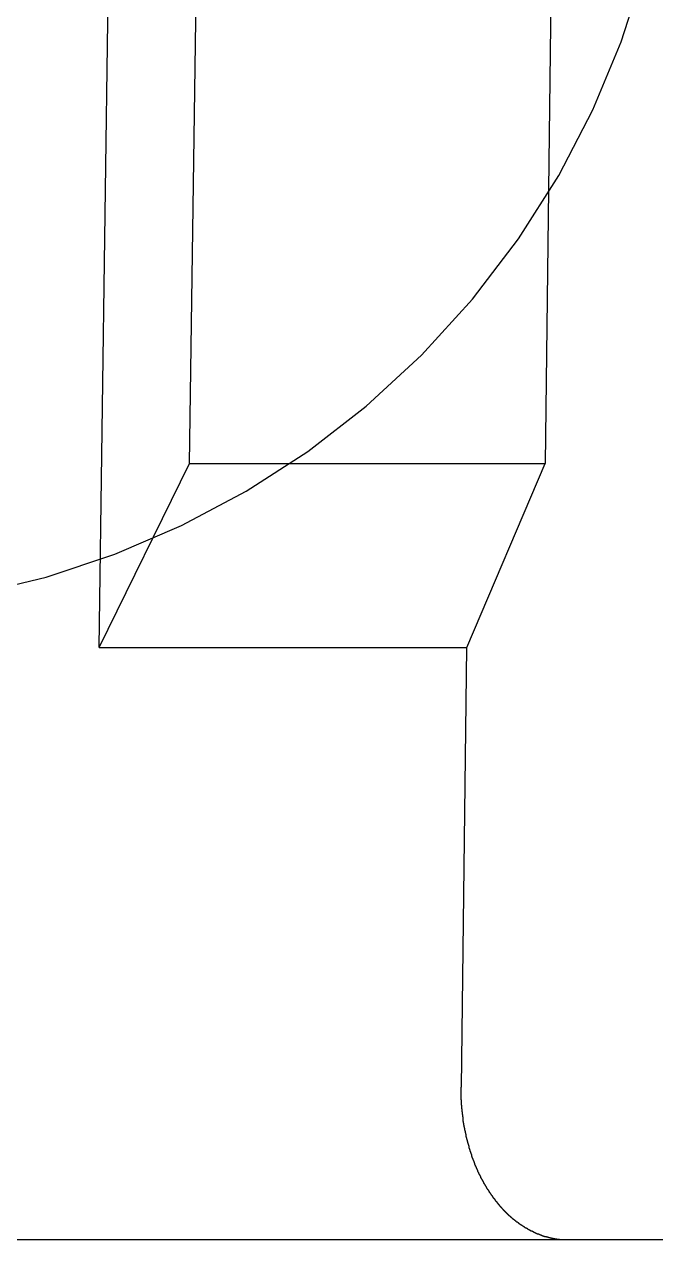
# Model space of a CAD drawing. Extents: x 257 to 467, y 148 to 350.
# Drawn here: x 293.86 to 295.97, y 234.877 to 238.937 of the extents above; entities that cross this region are included whole.
import ezdxf

# ---------------------------------------------------------------- set-up
doc = ezdxf.new("R2010")
doc.units = 0
doc.linetypes.add('DASHED', pattern=[19.05, 12.7, -6.35])
doc.layers.get('0').update_dxf_attribs({"linetype": 'CONTINUOUS'})

msp = doc.modelspace()

# ---------------------------------------------------------------- linework, layer by layer
at = {"color": 7, "linetype": 'CONTINUOUS'}
for p, q in [((294.4127, 237.47), (294.8117, 265.3772)), ((294.1099, 236.8548), (294.4818, 262.8649)), ((295.6608, 242.3772), (295.6002, 237.47)), ((294.1099, 236.8548), (294.4127, 237.47)), ((294.4127, 237.47), (295.6002, 237.47)), ((295.3386, 236.8548), (295.6002, 237.47)), ((294.1099, 236.8548), (295.3386, 236.8548)), ((295.3205, 235.3859), (295.3386, 236.8548)), ((291.6317, 234.8772), (319.6317, 234.8772))]:
    msp.add_line(p, q, dxfattribs=at)
at = {"color": 7}
msp.add_polyline3d([(295.674, 234.877, 0), (295.674, 234.877, 0), (295.674, 234.877, 0), (295.673, 234.877, 0), (295.673, 234.877, 0), (295.673, 234.877, 0), (295.672, 234.877, 0), (295.672, 234.877, 0), (295.672, 234.877, 0), (295.671, 234.877, 0), (295.671, 234.877, 0), (295.67, 234.877, 0), (295.67, 234.877, 0), (295.67, 234.877, 0), (295.669, 234.877, 0), (295.669, 234.877, 0), (295.669, 234.877, 0), (295.668, 234.877, 0), (295.668, 234.877, 0), (295.668, 234.877, 0), (295.667, 234.877, 0), (295.667, 234.877, 0), (295.667, 234.877, 0), (295.666, 234.877, 0), (295.666, 234.877, 0), (295.666, 234.877, 0), (295.665, 234.877, 0), (295.665, 234.877, 0), (295.665, 234.877, 0), (295.664, 234.877, 0), (295.664, 234.877, 0), (295.664, 234.877, 0), (295.663, 234.877, 0), (295.663, 234.877, 0), (295.663, 234.877, 0), (295.662, 234.877, 0), (295.662, 234.877, 0), (295.662, 234.877, 0), (295.661, 234.877, 0), (295.661, 234.877, 0), (295.661, 234.877, 0), (295.66, 234.877, 0), (295.66, 234.877, 0), (295.66, 234.877, 0), (295.659, 234.877, 0), (295.659, 234.877, 0), (295.659, 234.877, 0), (295.658, 234.877, 0), (295.658, 234.877, 0), (295.658, 234.877, 0), (295.657, 234.877, 0), (295.657, 234.877, 0), (295.657, 234.877, 0), (295.656, 234.877, 0), (295.656, 234.877, 0), (295.656, 234.877, 0), (295.655, 234.877, 0), (295.655, 234.877, 0), (295.654, 234.877, 0), (295.654, 234.877, 0), (295.654, 234.877, 0), (295.653, 234.877, 0), (295.653, 234.877, 0), (295.653, 234.877, 0), (295.652, 234.877, 0), (295.652, 234.877, 0), (295.652, 234.877, 0), (295.651, 234.877, 0), (295.651, 234.877, 0), (295.651, 234.877, 0), (295.65, 234.877, 0), (295.65, 234.877, 0), (295.65, 234.877, 0), (295.649, 234.877, 0), (295.649, 234.877, 0), (295.649, 234.877, 0), (295.648, 234.877, 0), (295.648, 234.877, 0), (295.648, 234.878, 0), (295.647, 234.878, 0), (295.647, 234.878, 0), (295.647, 234.878, 0), (295.646, 234.878, 0), (295.646, 234.878, 0), (295.646, 234.878, 0), (295.645, 234.878, 0), (295.645, 234.878, 0), (295.645, 234.878, 0), (295.644, 234.878, 0), (295.644, 234.878, 0), (295.644, 234.878, 0), (295.643, 234.878, 0), (295.643, 234.878, 0), (295.643, 234.878, 0), (295.642, 234.878, 0), (295.642, 234.878, 0), (295.642, 234.878, 0), (295.641, 234.878, 0), (295.641, 234.878, 0), (295.641, 234.878, 0), (295.64, 234.878, 0), (295.64, 234.878, 0), (295.64, 234.878, 0), (295.639, 234.878, 0), (295.639, 234.879, 0), (295.639, 234.879, 0), (295.638, 234.879, 0), (295.638, 234.879, 0), (295.638, 234.879, 0), (295.637, 234.879, 0), (295.637, 234.879, 0), (295.637, 234.879, 0), (295.636, 234.879, 0), (295.636, 234.879, 0), (295.636, 234.879, 0), (295.635, 234.879, 0), (295.635, 234.879, 0), (295.635, 234.879, 0), (295.634, 234.879, 0), (295.634, 234.879, 0), (295.634, 234.879, 0), (295.633, 234.879, 0), (295.633, 234.879, 0), (295.633, 234.88, 0), (295.632, 234.88, 0), (295.632, 234.88, 0), (295.632, 234.88, 0), (295.631, 234.88, 0), (295.631, 234.88, 0), (295.631, 234.88, 0), (295.63, 234.88, 0), (295.63, 234.88, 0), (295.63, 234.88, 0), (295.629, 234.88, 0), (295.629, 234.88, 0), (295.629, 234.88, 0), (295.628, 234.88, 0), (295.628, 234.88, 0), (295.627, 234.88, 0), (295.627, 234.88, 0), (295.627, 234.881, 0), (295.626, 234.881, 0), (295.626, 234.881, 0), (295.626, 234.881, 0), (295.625, 234.881, 0), (295.625, 234.881, 0), (295.625, 234.881, 0), (295.624, 234.881, 0), (295.624, 234.881, 0), (295.624, 234.881, 0), (295.623, 234.881, 0), (295.623, 234.881, 0), (295.623, 234.881, 0), (295.622, 234.881, 0), (295.622, 234.881, 0), (295.622, 234.882, 0), (295.621, 234.882, 0), (295.621, 234.882, 0), (295.621, 234.882, 0), (295.62, 234.882, 0), (295.62, 234.882, 0), (295.62, 234.882, 0), (295.619, 234.882, 0), (295.619, 234.882, 0), (295.619, 234.882, 0), (295.618, 234.882, 0), (295.618, 234.882, 0), (295.618, 234.882, 0), (295.618, 234.882, 0), (295.617, 234.883, 0), (295.617, 234.883, 0), (295.617, 234.883, 0), (295.616, 234.883, 0), (295.616, 234.883, 0), (295.616, 234.883, 0), (295.615, 234.883, 0), (295.615, 234.883, 0), (295.615, 234.883, 0), (295.614, 234.883, 0), (295.614, 234.883, 0), (295.614, 234.883, 0), (295.613, 234.883, 0), (295.613, 234.884, 0), (295.613, 234.884, 0), (295.612, 234.884, 0), (295.612, 234.884, 0), (295.612, 234.884, 0), (295.611, 234.884, 0), (295.611, 234.884, 0), (295.611, 234.884, 0), (295.61, 234.884, 0), (295.61, 234.884, 0), (295.61, 234.884, 0), (295.609, 234.884, 0), (295.609, 234.885, 0), (295.609, 234.885, 0), (295.608, 234.885, 0), (295.608, 234.885, 0), (295.608, 234.885, 0), (295.607, 234.885, 0), (295.607, 234.885, 0), (295.607, 234.885, 0), (295.606, 234.885, 0), (295.606, 234.885, 0), (295.606, 234.885, 0), (295.605, 234.886, 0), (295.605, 234.886, 0), (295.605, 234.886, 0), (295.604, 234.886, 0), (295.604, 234.886, 0), (295.604, 234.886, 0), (295.603, 234.886, 0), (295.603, 234.886, 0), (295.603, 234.886, 0), (295.602, 234.886, 0), (295.602, 234.886, 0), (295.602, 234.887, 0), (295.601, 234.887, 0), (295.601, 234.887, 0), (295.601, 234.887, 0), (295.6, 234.887, 0), (295.6, 234.887, 0), (295.6, 234.887, 0), (295.599, 234.887, 0), (295.599, 234.887, 0), (295.599, 234.887, 0), (295.598, 234.888, 0), (295.598, 234.888, 0), (295.598, 234.888, 0), (295.597, 234.888, 0), (295.597, 234.888, 0), (295.597, 234.888, 0), (295.596, 234.888, 0), (295.596, 234.888, 0), (295.596, 234.888, 0), (295.596, 234.888, 0), (295.595, 234.889, 0), (295.595, 234.889, 0), (295.595, 234.889, 0), (295.594, 234.889, 0), (295.594, 234.889, 0), (295.594, 234.889, 0), (295.593, 234.889, 0), (295.593, 234.889, 0), (295.593, 234.889, 0), (295.592, 234.89, 0), (295.592, 234.89, 0), (295.592, 234.89, 0), (295.591, 234.89, 0), (295.591, 234.89, 0), (295.591, 234.89, 0), (295.59, 234.89, 0), (295.59, 234.89, 0), (295.59, 234.89, 0), (295.589, 234.891, 0), (295.589, 234.891, 0), (295.589, 234.891, 0), (295.588, 234.891, 0), (295.588, 234.891, 0), (295.588, 234.891, 0), (295.587, 234.891, 0), (295.587, 234.891, 0), (295.587, 234.891, 0), (295.587, 234.892, 0), (295.586, 234.892, 0), (295.586, 234.892, 0), (295.586, 234.892, 0), (295.585, 234.892, 0), (295.585, 234.892, 0), (295.585, 234.892, 0), (295.584, 234.892, 0), (295.584, 234.893, 0), (295.584, 234.893, 0), (295.583, 234.893, 0), (295.583, 234.893, 0), (295.583, 234.893, 0), (295.582, 234.893, 0), (295.582, 234.893, 0), (295.582, 234.893, 0), (295.581, 234.893, 0), (295.581, 234.894, 0), (295.581, 234.894, 0), (295.58, 234.894, 0), (295.58, 234.894, 0), (295.58, 234.894, 0), (295.58, 234.894, 0), (295.579, 234.894, 0), (295.579, 234.894, 0), (295.579, 234.895, 0), (295.578, 234.895, 0), (295.578, 234.895, 0), (295.578, 234.895, 0), (295.577, 234.895, 0), (295.577, 234.895, 0), (295.577, 234.895, 0), (295.576, 234.896, 0), (295.576, 234.896, 0), (295.576, 234.896, 0), (295.575, 234.896, 0), (295.575, 234.896, 0), (295.575, 234.896, 0), (295.574, 234.896, 0), (295.574, 234.896, 0), (295.574, 234.897, 0), (295.574, 234.897, 0), (295.573, 234.897, 0), (295.573, 234.897, 0), (295.573, 234.897, 0), (295.572, 234.897, 0), (295.572, 234.897, 0), (295.572, 234.898, 0), (295.571, 234.898, 0), (295.571, 234.898, 0), (295.571, 234.898, 0), (295.57, 234.898, 0), (295.57, 234.898, 0), (295.57, 234.898, 0), (295.569, 234.898, 0), (295.569, 234.899, 0), (295.569, 234.899, 0), (295.569, 234.899, 0), (295.568, 234.899, 0), (295.568, 234.899, 0), (295.568, 234.899, 0), (295.567, 234.899, 0), (295.567, 234.9, 0), (295.567, 234.9, 0), (295.566, 234.9, 0), (295.566, 234.9, 0), (295.566, 234.9, 0), (295.565, 234.9, 0), (295.565, 234.9, 0), (295.565, 234.901, 0), (295.565, 234.901, 0), (295.564, 234.901, 0), (295.564, 234.901, 0), (295.564, 234.901, 0), (295.563, 234.901, 0), (295.563, 234.901, 0), (295.563, 234.902, 0), (295.562, 234.902, 0), (295.562, 234.902, 0), (295.562, 234.902, 0), (295.561, 234.902, 0), (295.561, 234.902, 0), (295.561, 234.903, 0), (295.561, 234.903, 0), (295.56, 234.903, 0), (295.56, 234.903, 0), (295.56, 234.903, 0), (295.559, 234.903, 0), (295.559, 234.903, 0), (295.559, 234.904, 0), (295.558, 234.904, 0), (295.558, 234.904, 0), (295.558, 234.904, 0), (295.557, 234.904, 0), (295.557, 234.904, 0), (295.557, 234.904, 0), (295.557, 234.905, 0), (295.556, 234.905, 0), (295.556, 234.905, 0), (295.556, 234.905, 0), (295.555, 234.905, 0), (295.555, 234.905, 0), (295.555, 234.906, 0), (295.554, 234.906, 0), (295.554, 234.906, 0), (295.554, 234.906, 0), (295.554, 234.906, 0), (295.553, 234.906, 0), (295.553, 234.906, 0), (295.553, 234.907, 0), (295.552, 234.907, 0), (295.552, 234.907, 0), (295.552, 234.907, 0), (295.551, 234.907, 0), (295.551, 234.907, 0), (295.551, 234.908, 0), (295.551, 234.908, 0), (295.55, 234.908, 0), (295.55, 234.908, 0), (295.55, 234.908, 0), (295.549, 234.908, 0), (295.549, 234.909, 0), (295.549, 234.909, 0), (295.548, 234.909, 0), (295.548, 234.909, 0), (295.548, 234.909, 0), (295.548, 234.909, 0), (295.547, 234.91, 0), (295.547, 234.91, 0), (295.547, 234.91, 0), (295.546, 234.91, 0), (295.546, 234.91, 0), (295.546, 234.91, 0), (295.545, 234.911, 0), (295.545, 234.911, 0), (295.545, 234.911, 0), (295.545, 234.911, 0), (295.544, 234.911, 0), (295.544, 234.911, 0), (295.544, 234.911, 0), (295.543, 234.912, 0), (295.543, 234.912, 0), (295.543, 234.912, 0), (295.542, 234.912, 0), (295.542, 234.912, 0), (295.542, 234.913, 0), (295.542, 234.913, 0), (295.541, 234.913, 0), (295.541, 234.913, 0), (295.541, 234.913, 0), (295.54, 234.913, 0), (295.54, 234.914, 0), (295.54, 234.914, 0), (295.54, 234.914, 0), (295.539, 234.914, 0), (295.539, 234.914, 0), (295.539, 234.914, 0), (295.538, 234.915, 0), (295.538, 234.915, 0), (295.538, 234.915, 0), (295.537, 234.915, 0), (295.537, 234.915, 0), (295.537, 234.915, 0), (295.537, 234.916, 0), (295.536, 234.916, 0), (295.536, 234.916, 0), (295.536, 234.916, 0), (295.535, 234.916, 0), (295.535, 234.916, 0), (295.535, 234.917, 0), (295.535, 234.917, 0), (295.534, 234.917, 0), (295.534, 234.917, 0), (295.534, 234.917, 0), (295.533, 234.918, 0), (295.533, 234.918, 0), (295.533, 234.918, 0), (295.533, 234.918, 0), (295.532, 234.918, 0), (295.532, 234.918, 0), (295.532, 234.919, 0), (295.531, 234.919, 0), (295.531, 234.919, 0), (295.531, 234.919, 0), (295.53, 234.919, 0), (295.53, 234.919, 0), (295.53, 234.92, 0), (295.53, 234.92, 0), (295.529, 234.92, 0), (295.529, 234.92, 0), (295.529, 234.92, 0), (295.528, 234.921, 0), (295.528, 234.921, 0), (295.528, 234.921, 0), (295.528, 234.921, 0), (295.527, 234.921, 0), (295.527, 234.921, 0), (295.527, 234.922, 0), (295.526, 234.922, 0), (295.526, 234.922, 0), (295.526, 234.922, 0), (295.526, 234.922, 0), (295.525, 234.923, 0), (295.525, 234.923, 0), (295.525, 234.923, 0), (295.524, 234.923, 0), (295.524, 234.923, 0), (295.524, 234.924, 0), (295.524, 234.924, 0), (295.523, 234.924, 0), (295.523, 234.924, 0), (295.523, 234.924, 0), (295.522, 234.924, 0), (295.522, 234.925, 0), (295.522, 234.925, 0), (295.522, 234.925, 0), (295.521, 234.925, 0), (295.521, 234.925, 0), (295.521, 234.926, 0), (295.521, 234.926, 0), (295.52, 234.926, 0), (295.52, 234.926, 0), (295.52, 234.926, 0), (295.519, 234.927, 0), (295.519, 234.927, 0), (295.519, 234.927, 0), (295.519, 234.927, 0), (295.518, 234.927, 0), (295.518, 234.927, 0), (295.518, 234.928, 0), (295.517, 234.928, 0), (295.517, 234.928, 0), (295.517, 234.928, 0), (295.517, 234.928, 0), (295.516, 234.929, 0), (295.516, 234.929, 0), (295.516, 234.929, 0), (295.515, 234.929, 0), (295.515, 234.929, 0), (295.515, 234.93, 0), (295.515, 234.93, 0), (295.514, 234.93, 0), (295.514, 234.93, 0), (295.514, 234.93, 0), (295.514, 234.931, 0), (295.513, 234.931, 0), (295.513, 234.931, 0), (295.513, 234.931, 0), (295.512, 234.931, 0), (295.512, 234.932, 0), (295.512, 234.932, 0), (295.512, 234.932, 0), (295.511, 234.932, 0), (295.511, 234.932, 0), (295.511, 234.933, 0), (295.51, 234.933, 0), (295.51, 234.933, 0), (295.51, 234.933, 0), (295.51, 234.933, 0), (295.509, 234.934, 0), (295.509, 234.934, 0), (295.509, 234.934, 0), (295.509, 234.934, 0), (295.508, 234.934, 0), (295.508, 234.935, 0), (295.508, 234.935, 0), (295.507, 234.935, 0), (295.507, 234.935, 0), (295.507, 234.935, 0), (295.507, 234.936, 0), (295.506, 234.936, 0), (295.506, 234.936, 0), (295.506, 234.936, 0), (295.506, 234.936, 0), (295.505, 234.937, 0), (295.505, 234.937, 0), (295.505, 234.937, 0), (295.504, 234.937, 0), (295.504, 234.937, 0), (295.504, 234.938, 0), (295.504, 234.938, 0), (295.503, 234.938, 0), (295.503, 234.938, 0), (295.503, 234.939, 0), (295.503, 234.939, 0), (295.502, 234.939, 0), (295.502, 234.939, 0), (295.502, 234.939, 0), (295.501, 234.94, 0), (295.501, 234.94, 0), (295.501, 234.94, 0), (295.501, 234.94, 0), (295.5, 234.94, 0), (295.5, 234.941, 0), (295.5, 234.941, 0), (295.5, 234.941, 0), (295.499, 234.941, 0), (295.499, 234.941, 0), (295.499, 234.942, 0), (295.499, 234.942, 0), (295.498, 234.942, 0), (295.498, 234.942, 0), (295.498, 234.942, 0), (295.497, 234.943, 0), (295.497, 234.943, 0), (295.497, 234.943, 0), (295.497, 234.943, 0), (295.496, 234.944, 0), (295.496, 234.944, 0), (295.496, 234.944, 0), (295.496, 234.944, 0), (295.495, 234.944, 0), (295.495, 234.945, 0), (295.495, 234.945, 0), (295.495, 234.945, 0), (295.494, 234.945, 0), (295.494, 234.946, 0), (295.494, 234.946, 0), (295.494, 234.946, 0), (295.493, 234.946, 0), (295.493, 234.946, 0), (295.493, 234.947, 0), (295.492, 234.947, 0), (295.492, 234.947, 0), (295.492, 234.947, 0), (295.492, 234.947, 0), (295.491, 234.948, 0), (295.491, 234.948, 0), (295.491, 234.948, 0), (295.491, 234.948, 0), (295.49, 234.949, 0), (295.49, 234.949, 0), (295.49, 234.949, 0), (295.49, 234.949, 0), (295.489, 234.949, 0), (295.489, 234.95, 0), (295.489, 234.95, 0), (295.489, 234.95, 0), (295.488, 234.95, 0), (295.488, 234.951, 0), (295.488, 234.951, 0), (295.488, 234.951, 0), (295.487, 234.951, 0), (295.487, 234.951, 0), (295.487, 234.952, 0), (295.487, 234.952, 0), (295.486, 234.952, 0), (295.486, 234.952, 0), (295.486, 234.953, 0), (295.486, 234.953, 0), (295.485, 234.953, 0), (295.485, 234.953, 0), (295.485, 234.953, 0), (295.485, 234.954, 0), (295.484, 234.954, 0), (295.484, 234.954, 0), (295.484, 234.954, 0), (295.483, 234.955, 0), (295.483, 234.955, 0), (295.483, 234.955, 0), (295.483, 234.955, 0), (295.482, 234.956, 0), (295.482, 234.956, 0), (295.482, 234.956, 0), (295.482, 234.956, 0), (295.481, 234.956, 0), (295.481, 234.957, 0), (295.481, 234.957, 0), (295.481, 234.957, 0), (295.48, 234.957, 0), (295.48, 234.958, 0), (295.48, 234.958, 0), (295.48, 234.958, 0), (295.479, 234.958, 0), (295.479, 234.959, 0), (295.479, 234.959, 0), (295.479, 234.959, 0), (295.478, 234.959, 0), (295.478, 234.959, 0), (295.478, 234.96, 0), (295.478, 234.96, 0), (295.477, 234.96, 0), (295.477, 234.96, 0), (295.477, 234.961, 0), (295.477, 234.961, 0), (295.476, 234.961, 0), (295.476, 234.961, 0), (295.476, 234.962, 0), (295.476, 234.962, 0), (295.476, 234.962, 0), (295.475, 234.962, 0), (295.475, 234.962, 0), (295.475, 234.963, 0), (295.475, 234.963, 0), (295.474, 234.963, 0), (295.474, 234.963, 0), (295.474, 234.964, 0), (295.474, 234.964, 0), (295.473, 234.964, 0), (295.473, 234.964, 0), (295.473, 234.965, 0), (295.473, 234.965, 0), (295.472, 234.965, 0), (295.472, 234.965, 0), (295.472, 234.966, 0), (295.472, 234.966, 0), (295.471, 234.966, 0), (295.471, 234.966, 0), (295.471, 234.967, 0), (295.471, 234.967, 0), (295.47, 234.967, 0), (295.47, 234.967, 0), (295.47, 234.967, 0), (295.47, 234.968, 0), (295.469, 234.968, 0), (295.469, 234.968, 0), (295.469, 234.968, 0), (295.469, 234.969, 0), (295.468, 234.969, 0), (295.468, 234.969, 0), (295.468, 234.969, 0), (295.468, 234.97, 0), (295.468, 234.97, 0), (295.467, 234.97, 0), (295.467, 234.97, 0), (295.467, 234.971, 0), (295.467, 234.971, 0), (295.466, 234.971, 0), (295.466, 234.971, 0), (295.466, 234.972, 0), (295.466, 234.972, 0), (295.465, 234.972, 0), (295.465, 234.972, 0), (295.465, 234.973, 0), (295.465, 234.973, 0), (295.464, 234.973, 0), (295.464, 234.973, 0), (295.464, 234.974, 0), (295.464, 234.974, 0), (295.464, 234.974, 0), (295.463, 234.974, 0), (295.463, 234.975, 0), (295.463, 234.975, 0), (295.463, 234.975, 0), (295.462, 234.975, 0), (295.462, 234.976, 0), (295.462, 234.976, 0), (295.462, 234.976, 0), (295.461, 234.976, 0), (295.461, 234.977, 0), (295.461, 234.977, 0), (295.461, 234.977, 0), (295.46, 234.977, 0), (295.46, 234.978, 0), (295.46, 234.978, 0), (295.46, 234.978, 0), (295.46, 234.978, 0), (295.459, 234.979, 0), (295.459, 234.979, 0), (295.459, 234.979, 0), (295.459, 234.979, 0), (295.458, 234.98, 0), (295.458, 234.98, 0), (295.458, 234.98, 0), (295.458, 234.98, 0), (295.457, 234.981, 0), (295.457, 234.981, 0), (295.457, 234.981, 0), (295.457, 234.981, 0), (295.457, 234.982, 0), (295.456, 234.982, 0), (295.456, 234.982, 0), (295.456, 234.982, 0), (295.456, 234.983, 0), (295.455, 234.983, 0), (295.455, 234.983, 0), (295.455, 234.983, 0), (295.455, 234.984, 0), (295.455, 234.984, 0), (295.454, 234.984, 0), (295.454, 234.984, 0), (295.454, 234.985, 0), (295.454, 234.985, 0), (295.453, 234.985, 0), (295.453, 234.985, 0), (295.453, 234.986, 0), (295.453, 234.986, 0), (295.453, 234.986, 0), (295.452, 234.986, 0), (295.452, 234.987, 0), (295.452, 234.987, 0), (295.452, 234.987, 0), (295.451, 234.987, 0), (295.451, 234.988, 0), (295.451, 234.988, 0), (295.451, 234.988, 0), (295.45, 234.988, 0), (295.45, 234.989, 0), (295.45, 234.989, 0), (295.45, 234.989, 0), (295.45, 234.989, 0), (295.449, 234.99, 0), (295.449, 234.99, 0), (295.449, 234.99, 0), (295.449, 234.991, 0), (295.449, 234.991, 0), (295.448, 234.991, 0), (295.448, 234.991, 0), (295.448, 234.992, 0), (295.448, 234.992, 0), (295.447, 234.992, 0), (295.447, 234.992, 0), (295.447, 234.993, 0), (295.447, 234.993, 0), (295.447, 234.993, 0), (295.446, 234.993, 0), (295.446, 234.994, 0), (295.446, 234.994, 0), (295.446, 234.994, 0), (295.445, 234.994, 0), (295.445, 234.995, 0), (295.445, 234.995, 0), (295.445, 234.995, 0), (295.445, 234.995, 0), (295.444, 234.996, 0), (295.444, 234.996, 0), (295.444, 234.996, 0), (295.444, 234.997, 0), (295.444, 234.997, 0), (295.443, 234.997, 0), (295.443, 234.997, 0), (295.443, 234.998, 0), (295.443, 234.998, 0), (295.442, 234.998, 0), (295.442, 234.998, 0), (295.442, 234.999, 0), (295.442, 234.999, 0), (295.442, 234.999, 0), (295.441, 234.999, 0), (295.441, 235, 0), (295.441, 235, 0), (295.441, 235, 0), (295.441, 235.001, 0), (295.44, 235.001, 0), (295.44, 235.001, 0), (295.44, 235.001, 0), (295.44, 235.002, 0), (295.439, 235.002, 0), (295.439, 235.002, 0), (295.439, 235.002, 0), (295.439, 235.003, 0), (295.439, 235.003, 0), (295.438, 235.003, 0), (295.438, 235.003, 0), (295.438, 235.004, 0), (295.438, 235.004, 0), (295.438, 235.004, 0), (295.437, 235.005, 0), (295.437, 235.005, 0), (295.437, 235.005, 0), (295.437, 235.005, 0), (295.437, 235.006, 0), (295.436, 235.006, 0), (295.436, 235.006, 0), (295.436, 235.006, 0), (295.436, 235.007, 0), (295.435, 235.007, 0), (295.435, 235.007, 0), (295.435, 235.007, 0), (295.435, 235.008, 0), (295.435, 235.008, 0), (295.434, 235.008, 0), (295.434, 235.009, 0), (295.434, 235.009, 0), (295.434, 235.009, 0), (295.434, 235.009, 0), (295.433, 235.01, 0), (295.433, 235.01, 0), (295.433, 235.01, 0), (295.433, 235.01, 0), (295.433, 235.011, 0), (295.432, 235.011, 0), (295.432, 235.011, 0), (295.432, 235.012, 0), (295.432, 235.012, 0), (295.432, 235.012, 0), (295.431, 235.012, 0), (295.431, 235.013, 0), (295.431, 235.013, 0), (295.431, 235.013, 0), (295.431, 235.013, 0), (295.43, 235.014, 0), (295.43, 235.014, 0), (295.43, 235.014, 0), (295.43, 235.015, 0), (295.43, 235.015, 0), (295.429, 235.015, 0), (295.429, 235.015, 0), (295.429, 235.016, 0), (295.429, 235.016, 0), (295.429, 235.016, 0), (295.428, 235.016, 0), (295.428, 235.017, 0), (295.428, 235.017, 0), (295.428, 235.017, 0), (295.428, 235.018, 0), (295.427, 235.018, 0), (295.427, 235.018, 0), (295.427, 235.018, 0), (295.427, 235.019, 0), (295.427, 235.019, 0), (295.426, 235.019, 0), (295.426, 235.019, 0), (295.426, 235.02, 0), (295.426, 235.02, 0), (295.426, 235.02, 0), (295.425, 235.021, 0), (295.425, 235.021, 0), (295.425, 235.021, 0), (295.425, 235.021, 0), (295.425, 235.022, 0), (295.424, 235.022, 0), (295.424, 235.022, 0), (295.424, 235.023, 0), (295.424, 235.023, 0), (295.424, 235.023, 0), (295.423, 235.023, 0), (295.423, 235.024, 0), (295.423, 235.024, 0), (295.423, 235.024, 0), (295.423, 235.024, 0), (295.422, 235.025, 0), (295.422, 235.025, 0), (295.422, 235.025, 0), (295.422, 235.026, 0), (295.422, 235.026, 0), (295.421, 235.026, 0), (295.421, 235.026, 0), (295.421, 235.027, 0), (295.421, 235.027, 0), (295.421, 235.027, 0), (295.42, 235.028, 0), (295.42, 235.028, 0), (295.42, 235.028, 0), (295.42, 235.028, 0), (295.42, 235.029, 0), (295.419, 235.029, 0), (295.419, 235.029, 0), (295.419, 235.03, 0), (295.419, 235.03, 0), (295.419, 235.03, 0), (295.419, 235.03, 0), (295.418, 235.031, 0), (295.418, 235.031, 0), (295.418, 235.031, 0), (295.418, 235.031, 0), (295.418, 235.032, 0), (295.417, 235.032, 0), (295.417, 235.032, 0), (295.417, 235.033, 0), (295.417, 235.033, 0), (295.417, 235.033, 0), (295.416, 235.033, 0), (295.416, 235.034, 0), (295.416, 235.034, 0), (295.416, 235.034, 0), (295.416, 235.035, 0), (295.415, 235.035, 0), (295.415, 235.035, 0), (295.415, 235.035, 0), (295.415, 235.036, 0), (295.415, 235.036, 0), (295.415, 235.036, 0), (295.414, 235.037, 0), (295.414, 235.037, 0), (295.414, 235.037, 0), (295.414, 235.037, 0), (295.414, 235.038, 0), (295.413, 235.038, 0), (295.413, 235.038, 0), (295.413, 235.039, 0), (295.413, 235.039, 0), (295.413, 235.039, 0), (295.412, 235.039, 0), (295.412, 235.04, 0), (295.412, 235.04, 0), (295.412, 235.04, 0), (295.412, 235.041, 0), (295.412, 235.041, 0), (295.411, 235.041, 0), (295.411, 235.041, 0), (295.411, 235.042, 0), (295.411, 235.042, 0), (295.411, 235.042, 0), (295.41, 235.043, 0), (295.41, 235.043, 0), (295.41, 235.043, 0), (295.41, 235.043, 0), (295.41, 235.044, 0), (295.41, 235.044, 0), (295.409, 235.044, 0), (295.409, 235.045, 0), (295.409, 235.045, 0), (295.409, 235.045, 0), (295.409, 235.045, 0), (295.408, 235.046, 0), (295.408, 235.046, 0), (295.408, 235.046, 0), (295.408, 235.047, 0), (295.408, 235.047, 0), (295.408, 235.047, 0), (295.407, 235.047, 0), (295.407, 235.048, 0), (295.407, 235.048, 0), (295.407, 235.048, 0), (295.407, 235.049, 0), (295.406, 235.049, 0), (295.406, 235.049, 0), (295.406, 235.049, 0), (295.406, 235.05, 0), (295.406, 235.05, 0), (295.406, 235.05, 0), (295.405, 235.051, 0), (295.405, 235.051, 0), (295.405, 235.051, 0), (295.405, 235.051, 0), (295.405, 235.052, 0), (295.404, 235.052, 0), (295.404, 235.052, 0), (295.404, 235.053, 0), (295.404, 235.053, 0), (295.404, 235.053, 0), (295.404, 235.054, 0), (295.403, 235.054, 0), (295.403, 235.054, 0), (295.403, 235.054, 0), (295.403, 235.055, 0), (295.403, 235.055, 0), (295.403, 235.055, 0), (295.402, 235.056, 0), (295.402, 235.056, 0), (295.402, 235.056, 0), (295.402, 235.056, 0), (295.402, 235.057, 0), (295.402, 235.057, 0), (295.401, 235.057, 0), (295.401, 235.058, 0), (295.401, 235.058, 0), (295.401, 235.058, 0), (295.401, 235.058, 0), (295.4, 235.059, 0), (295.4, 235.059, 0), (295.4, 235.059, 0), (295.4, 235.06, 0), (295.4, 235.06, 0), (295.4, 235.06, 0), (295.399, 235.061, 0), (295.399, 235.061, 0), (295.399, 235.061, 0), (295.399, 235.061, 0), (295.399, 235.062, 0), (295.399, 235.062, 0), (295.398, 235.062, 0), (295.398, 235.063, 0), (295.398, 235.063, 0), (295.398, 235.063, 0), (295.398, 235.063, 0), (295.398, 235.064, 0), (295.397, 235.064, 0), (295.397, 235.064, 0), (295.397, 235.065, 0), (295.397, 235.065, 0), (295.397, 235.065, 0), (295.397, 235.066, 0), (295.396, 235.066, 0), (295.396, 235.066, 0), (295.396, 235.066, 0), (295.396, 235.067, 0), (295.396, 235.067, 0), (295.396, 235.067, 0), (295.395, 235.068, 0), (295.395, 235.068, 0), (295.395, 235.068, 0), (295.395, 235.069, 0), (295.395, 235.069, 0), (295.395, 235.069, 0), (295.394, 235.069, 0), (295.394, 235.07, 0), (295.394, 235.07, 0), (295.394, 235.07, 0), (295.394, 235.071, 0), (295.394, 235.071, 0), (295.393, 235.071, 0), (295.393, 235.071, 0), (295.393, 235.072, 0), (295.393, 235.072, 0), (295.393, 235.072, 0), (295.393, 235.073, 0), (295.392, 235.073, 0), (295.392, 235.073, 0), (295.392, 235.074, 0), (295.392, 235.074, 0), (295.392, 235.074, 0), (295.392, 235.074, 0), (295.391, 235.075, 0), (295.391, 235.075, 0), (295.391, 235.075, 0), (295.391, 235.076, 0), (295.391, 235.076, 0), (295.391, 235.076, 0), (295.39, 235.077, 0), (295.39, 235.077, 0), (295.39, 235.077, 0), (295.39, 235.077, 0), (295.39, 235.078, 0), (295.39, 235.078, 0), (295.39, 235.078, 0), (295.389, 235.079, 0), (295.389, 235.079, 0), (295.389, 235.079, 0), (295.389, 235.08, 0), (295.389, 235.08, 0), (295.389, 235.08, 0), (295.388, 235.08, 0), (295.388, 235.081, 0), (295.388, 235.081, 0), (295.388, 235.081, 0), (295.388, 235.082, 0), (295.388, 235.082, 0), (295.387, 235.082, 0), (295.387, 235.083, 0), (295.387, 235.083, 0), (295.387, 235.083, 0), (295.387, 235.084, 0), (295.387, 235.084, 0), (295.387, 235.084, 0), (295.386, 235.084, 0), (295.386, 235.085, 0), (295.386, 235.085, 0), (295.386, 235.085, 0), (295.386, 235.086, 0), (295.386, 235.086, 0), (295.385, 235.086, 0), (295.385, 235.087, 0), (295.385, 235.087, 0), (295.385, 235.087, 0), (295.385, 235.087, 0), (295.385, 235.088, 0), (295.385, 235.088, 0), (295.384, 235.088, 0), (295.384, 235.089, 0), (295.384, 235.089, 0), (295.384, 235.089, 0), (295.384, 235.09, 0), (295.384, 235.09, 0), (295.383, 235.09, 0), (295.383, 235.091, 0), (295.383, 235.091, 0), (295.383, 235.091, 0), (295.383, 235.091, 0), (295.383, 235.092, 0), (295.383, 235.092, 0), (295.382, 235.092, 0), (295.382, 235.093, 0), (295.382, 235.093, 0), (295.382, 235.093, 0), (295.382, 235.094, 0), (295.382, 235.094, 0), (295.382, 235.094, 0), (295.381, 235.094, 0), (295.381, 235.095, 0), (295.381, 235.095, 0), (295.381, 235.095, 0), (295.381, 235.096, 0), (295.381, 235.096, 0), (295.38, 235.096, 0), (295.38, 235.097, 0), (295.38, 235.097, 0), (295.38, 235.097, 0), (295.38, 235.098, 0), (295.38, 235.098, 0), (295.38, 235.098, 0), (295.379, 235.098, 0), (295.379, 235.099, 0), (295.379, 235.099, 0), (295.379, 235.099, 0), (295.379, 235.1, 0), (295.379, 235.1, 0), (295.379, 235.1, 0), (295.378, 235.101, 0), (295.378, 235.101, 0), (295.378, 235.101, 0), (295.378, 235.102, 0), (295.378, 235.102, 0), (295.378, 235.102, 0), (295.378, 235.102, 0), (295.377, 235.103, 0), (295.377, 235.103, 0), (295.377, 235.103, 0), (295.377, 235.104, 0), (295.377, 235.104, 0), (295.377, 235.104, 0), (295.377, 235.105, 0), (295.376, 235.105, 0), (295.376, 235.105, 0), (295.376, 235.106, 0), (295.376, 235.106, 0), (295.376, 235.106, 0), (295.376, 235.106, 0), (295.376, 235.107, 0), (295.375, 235.107, 0), (295.375, 235.107, 0), (295.375, 235.108, 0), (295.375, 235.108, 0), (295.375, 235.108, 0), (295.375, 235.109, 0), (295.375, 235.109, 0), (295.374, 235.109, 0), (295.374, 235.11, 0), (295.374, 235.11, 0), (295.374, 235.11, 0), (295.374, 235.111, 0), (295.374, 235.111, 0), (295.374, 235.111, 0), (295.374, 235.111, 0), (295.373, 235.112, 0), (295.373, 235.112, 0), (295.373, 235.112, 0), (295.373, 235.113, 0), (295.373, 235.113, 0), (295.373, 235.113, 0), (295.373, 235.114, 0), (295.372, 235.114, 0), (295.372, 235.114, 0), (295.372, 235.115, 0), (295.372, 235.115, 0), (295.372, 235.115, 0), (295.372, 235.116, 0), (295.372, 235.116, 0), (295.371, 235.116, 0), (295.371, 235.116, 0), (295.371, 235.117, 0), (295.371, 235.117, 0), (295.371, 235.117, 0), (295.371, 235.118, 0), (295.371, 235.118, 0), (295.371, 235.118, 0), (295.37, 235.119, 0), (295.37, 235.119, 0), (295.37, 235.119, 0), (295.37, 235.12, 0), (295.37, 235.12, 0), (295.37, 235.12, 0), (295.37, 235.121, 0), (295.369, 235.121, 0), (295.369, 235.121, 0), (295.369, 235.121, 0), (295.369, 235.122, 0), (295.369, 235.122, 0), (295.369, 235.122, 0), (295.369, 235.123, 0), (295.369, 235.123, 0), (295.368, 235.123, 0), (295.368, 235.124, 0), (295.368, 235.124, 0), (295.368, 235.124, 0), (295.368, 235.125, 0), (295.368, 235.125, 0), (295.368, 235.125, 0), (295.368, 235.126, 0), (295.367, 235.126, 0), (295.367, 235.126, 0), (295.367, 235.127, 0), (295.367, 235.127, 0), (295.367, 235.127, 0), (295.367, 235.127, 0), (295.367, 235.128, 0), (295.367, 235.128, 0), (295.366, 235.128, 0), (295.366, 235.129, 0), (295.366, 235.129, 0), (295.366, 235.129, 0), (295.366, 235.13, 0), (295.366, 235.13, 0), (295.366, 235.13, 0), (295.366, 235.131, 0), (295.365, 235.131, 0), (295.365, 235.131, 0), (295.365, 235.132, 0), (295.365, 235.132, 0), (295.365, 235.132, 0), (295.365, 235.133, 0), (295.365, 235.133, 0), (295.365, 235.133, 0), (295.364, 235.133, 0), (295.364, 235.134, 0), (295.364, 235.134, 0), (295.364, 235.134, 0), (295.364, 235.135, 0), (295.364, 235.135, 0), (295.364, 235.135, 0), (295.364, 235.136, 0), (295.363, 235.136, 0), (295.363, 235.136, 0), (295.363, 235.137, 0), (295.363, 235.137, 0), (295.363, 235.137, 0), (295.363, 235.138, 0), (295.363, 235.138, 0), (295.363, 235.138, 0), (295.362, 235.139, 0), (295.362, 235.139, 0), (295.362, 235.139, 0), (295.362, 235.14, 0), (295.362, 235.14, 0), (295.362, 235.14, 0), (295.362, 235.14, 0), (295.362, 235.141, 0), (295.362, 235.141, 0), (295.361, 235.141, 0), (295.361, 235.142, 0), (295.361, 235.142, 0), (295.361, 235.142, 0), (295.361, 235.143, 0), (295.361, 235.143, 0), (295.361, 235.143, 0), (295.361, 235.144, 0), (295.36, 235.144, 0), (295.36, 235.144, 0), (295.36, 235.145, 0), (295.36, 235.145, 0), (295.36, 235.145, 0), (295.36, 235.146, 0), (295.36, 235.146, 0), (295.36, 235.146, 0), (295.36, 235.147, 0), (295.359, 235.147, 0), (295.359, 235.147, 0), (295.359, 235.147, 0), (295.359, 235.148, 0), (295.359, 235.148, 0), (295.359, 235.148, 0), (295.359, 235.149, 0), (295.359, 235.149, 0), (295.358, 235.149, 0), (295.358, 235.15, 0), (295.358, 235.15, 0), (295.358, 235.15, 0), (295.358, 235.151, 0), (295.358, 235.151, 0), (295.358, 235.151, 0), (295.358, 235.152, 0), (295.358, 235.152, 0), (295.357, 235.152, 0), (295.357, 235.153, 0), (295.357, 235.153, 0), (295.357, 235.153, 0), (295.357, 235.154, 0), (295.357, 235.154, 0), (295.357, 235.154, 0), (295.357, 235.155, 0), (295.357, 235.155, 0), (295.356, 235.155, 0), (295.356, 235.156, 0), (295.356, 235.156, 0), (295.356, 235.156, 0), (295.356, 235.156, 0), (295.356, 235.157, 0), (295.356, 235.157, 0), (295.356, 235.157, 0), (295.356, 235.158, 0), (295.355, 235.158, 0), (295.355, 235.158, 0), (295.355, 235.159, 0), (295.355, 235.159, 0), (295.355, 235.159, 0), (295.355, 235.16, 0), (295.355, 235.16, 0), (295.355, 235.16, 0), (295.355, 235.161, 0), (295.354, 235.161, 0), (295.354, 235.161, 0), (295.354, 235.162, 0), (295.354, 235.162, 0), (295.354, 235.162, 0), (295.354, 235.163, 0), (295.354, 235.163, 0), (295.354, 235.163, 0), (295.354, 235.164, 0), (295.354, 235.164, 0), (295.353, 235.164, 0), (295.353, 235.165, 0), (295.353, 235.165, 0), (295.353, 235.165, 0), (295.353, 235.166, 0), (295.353, 235.166, 0), (295.353, 235.166, 0), (295.353, 235.166, 0), (295.353, 235.167, 0), (295.352, 235.167, 0), (295.352, 235.167, 0), (295.352, 235.168, 0), (295.352, 235.168, 0), (295.352, 235.168, 0), (295.352, 235.169, 0), (295.352, 235.169, 0), (295.352, 235.169, 0), (295.352, 235.17, 0), (295.352, 235.17, 0), (295.351, 235.17, 0), (295.351, 235.171, 0), (295.351, 235.171, 0), (295.351, 235.171, 0), (295.351, 235.172, 0), (295.351, 235.172, 0), (295.351, 235.172, 0), (295.351, 235.173, 0), (295.351, 235.173, 0), (295.35, 235.173, 0), (295.35, 235.174, 0), (295.35, 235.174, 0), (295.35, 235.174, 0), (295.35, 235.175, 0), (295.35, 235.175, 0), (295.35, 235.175, 0), (295.35, 235.176, 0), (295.35, 235.176, 0), (295.35, 235.176, 0), (295.349, 235.177, 0), (295.349, 235.177, 0), (295.349, 235.177, 0), (295.349, 235.178, 0), (295.349, 235.178, 0), (295.349, 235.178, 0), (295.349, 235.178, 0), (295.349, 235.179, 0), (295.349, 235.179, 0), (295.349, 235.179, 0), (295.348, 235.18, 0), (295.348, 235.18, 0), (295.348, 235.18, 0), (295.348, 235.181, 0), (295.348, 235.181, 0), (295.348, 235.181, 0), (295.348, 235.182, 0), (295.348, 235.182, 0), (295.348, 235.182, 0), (295.348, 235.183, 0), (295.348, 235.183, 0), (295.347, 235.183, 0), (295.347, 235.184, 0), (295.347, 235.184, 0), (295.347, 235.184, 0), (295.347, 235.185, 0), (295.347, 235.185, 0), (295.347, 235.185, 0), (295.347, 235.186, 0), (295.347, 235.186, 0), (295.347, 235.186, 0), (295.346, 235.187, 0), (295.346, 235.187, 0), (295.346, 235.187, 0), (295.346, 235.188, 0), (295.346, 235.188, 0), (295.346, 235.188, 0), (295.346, 235.189, 0), (295.346, 235.189, 0), (295.346, 235.189, 0), (295.346, 235.19, 0), (295.346, 235.19, 0), (295.345, 235.19, 0), (295.345, 235.191, 0), (295.345, 235.191, 0), (295.345, 235.191, 0), (295.345, 235.192, 0), (295.345, 235.192, 0), (295.345, 235.192, 0), (295.345, 235.193, 0), (295.345, 235.193, 0), (295.345, 235.193, 0), (295.344, 235.194, 0), (295.344, 235.194, 0), (295.344, 235.194, 0), (295.344, 235.194, 0), (295.344, 235.195, 0), (295.344, 235.195, 0), (295.344, 235.195, 0), (295.344, 235.196, 0), (295.344, 235.196, 0), (295.344, 235.196, 0), (295.344, 235.197, 0), (295.343, 235.197, 0), (295.343, 235.197, 0), (295.343, 235.198, 0), (295.343, 235.198, 0), (295.343, 235.198, 0), (295.343, 235.199, 0), (295.343, 235.199, 0), (295.343, 235.199, 0), (295.343, 235.2, 0), (295.343, 235.2, 0), (295.343, 235.2, 0), (295.343, 235.201, 0), (295.342, 235.201, 0), (295.342, 235.201, 0), (295.342, 235.202, 0), (295.342, 235.202, 0), (295.342, 235.202, 0), (295.342, 235.203, 0), (295.342, 235.203, 0), (295.342, 235.203, 0), (295.342, 235.204, 0), (295.342, 235.204, 0), (295.342, 235.204, 0), (295.341, 235.205, 0), (295.341, 235.205, 0), (295.341, 235.205, 0), (295.341, 235.206, 0), (295.341, 235.206, 0), (295.341, 235.206, 0), (295.341, 235.207, 0), (295.341, 235.207, 0), (295.341, 235.207, 0), (295.341, 235.208, 0), (295.341, 235.208, 0), (295.341, 235.208, 0), (295.34, 235.209, 0), (295.34, 235.209, 0), (295.34, 235.209, 0), (295.34, 235.21, 0), (295.34, 235.21, 0), (295.34, 235.21, 0), (295.34, 235.211, 0), (295.34, 235.211, 0), (295.34, 235.211, 0), (295.34, 235.212, 0), (295.34, 235.212, 0), (295.34, 235.212, 0), (295.339, 235.213, 0), (295.339, 235.213, 0), (295.339, 235.213, 0), (295.339, 235.214, 0), (295.339, 235.214, 0), (295.339, 235.214, 0), (295.339, 235.215, 0), (295.339, 235.215, 0), (295.339, 235.215, 0), (295.339, 235.216, 0), (295.339, 235.216, 0), (295.339, 235.216, 0), (295.338, 235.217, 0), (295.338, 235.217, 0), (295.338, 235.217, 0), (295.338, 235.218, 0), (295.338, 235.218, 0), (295.338, 235.218, 0), (295.338, 235.219, 0), (295.338, 235.219, 0), (295.338, 235.219, 0), (295.338, 235.22, 0), (295.338, 235.22, 0), (295.338, 235.22, 0), (295.338, 235.221, 0), (295.337, 235.221, 0), (295.337, 235.221, 0), (295.337, 235.222, 0), (295.337, 235.222, 0), (295.337, 235.222, 0), (295.337, 235.223, 0), (295.337, 235.223, 0), (295.337, 235.223, 0), (295.337, 235.224, 0), (295.337, 235.224, 0), (295.337, 235.224, 0), (295.337, 235.224, 0), (295.337, 235.225, 0), (295.336, 235.225, 0), (295.336, 235.225, 0), (295.336, 235.226, 0), (295.336, 235.226, 0), (295.336, 235.226, 0), (295.336, 235.227, 0), (295.336, 235.227, 0), (295.336, 235.227, 0), (295.336, 235.228, 0), (295.336, 235.228, 0), (295.336, 235.228, 0), (295.336, 235.229, 0), (295.336, 235.229, 0), (295.335, 235.229, 0), (295.335, 235.23, 0), (295.335, 235.23, 0), (295.335, 235.23, 0), (295.335, 235.231, 0), (295.335, 235.231, 0), (295.335, 235.231, 0), (295.335, 235.232, 0), (295.335, 235.232, 0), (295.335, 235.232, 0), (295.335, 235.233, 0), (295.335, 235.233, 0), (295.335, 235.233, 0), (295.335, 235.234, 0), (295.334, 235.234, 0), (295.334, 235.234, 0), (295.334, 235.235, 0), (295.334, 235.235, 0), (295.334, 235.235, 0), (295.334, 235.236, 0), (295.334, 235.236, 0), (295.334, 235.236, 0), (295.334, 235.237, 0), (295.334, 235.237, 0), (295.334, 235.237, 0), (295.334, 235.238, 0), (295.334, 235.238, 0), (295.334, 235.238, 0), (295.333, 235.239, 0), (295.333, 235.239, 0), (295.333, 235.239, 0), (295.333, 235.24, 0), (295.333, 235.24, 0), (295.333, 235.24, 0), (295.333, 235.241, 0), (295.333, 235.241, 0), (295.333, 235.241, 0), (295.333, 235.242, 0), (295.333, 235.242, 0), (295.333, 235.242, 0), (295.333, 235.243, 0), (295.333, 235.243, 0), (295.332, 235.243, 0), (295.332, 235.244, 0), (295.332, 235.244, 0), (295.332, 235.244, 0), (295.332, 235.245, 0), (295.332, 235.245, 0), (295.332, 235.245, 0), (295.332, 235.246, 0), (295.332, 235.246, 0), (295.332, 235.246, 0), (295.332, 235.247, 0), (295.332, 235.247, 0), (295.332, 235.247, 0), (295.332, 235.248, 0), (295.332, 235.248, 0), (295.332, 235.248, 0), (295.331, 235.249, 0), (295.331, 235.249, 0), (295.331, 235.249, 0), (295.331, 235.25, 0), (295.331, 235.25, 0), (295.331, 235.25, 0), (295.331, 235.251, 0), (295.331, 235.251, 0), (295.331, 235.251, 0), (295.331, 235.252, 0), (295.331, 235.252, 0), (295.331, 235.252, 0), (295.331, 235.253, 0), (295.331, 235.253, 0), (295.331, 235.253, 0), (295.331, 235.254, 0), (295.33, 235.254, 0), (295.33, 235.254, 0), (295.33, 235.255, 0), (295.33, 235.255, 0), (295.33, 235.255, 0), (295.33, 235.256, 0), (295.33, 235.256, 0), (295.33, 235.256, 0), (295.33, 235.257, 0), (295.33, 235.257, 0), (295.33, 235.258, 0), (295.33, 235.258, 0), (295.33, 235.258, 0), (295.33, 235.259, 0), (295.33, 235.259, 0), (295.33, 235.259, 0), (295.33, 235.26, 0), (295.329, 235.26, 0), (295.329, 235.26, 0), (295.329, 235.261, 0), (295.329, 235.261, 0), (295.329, 235.261, 0), (295.329, 235.262, 0), (295.329, 235.262, 0), (295.329, 235.262, 0), (295.329, 235.263, 0), (295.329, 235.263, 0), (295.329, 235.263, 0), (295.329, 235.264, 0), (295.329, 235.264, 0), (295.329, 235.264, 0), (295.329, 235.265, 0), (295.329, 235.265, 0), (295.329, 235.265, 0), (295.329, 235.266, 0), (295.328, 235.266, 0), (295.328, 235.266, 0), (295.328, 235.267, 0), (295.328, 235.267, 0), (295.328, 235.267, 0), (295.328, 235.268, 0), (295.328, 235.268, 0), (295.328, 235.268, 0), (295.328, 235.269, 0), (295.328, 235.269, 0), (295.328, 235.269, 0), (295.328, 235.27, 0), (295.328, 235.27, 0), (295.328, 235.27, 0), (295.328, 235.271, 0), (295.328, 235.271, 0), (295.328, 235.271, 0), (295.328, 235.272, 0), (295.328, 235.272, 0), (295.327, 235.272, 0), (295.327, 235.273, 0), (295.327, 235.273, 0), (295.327, 235.273, 0), (295.327, 235.274, 0), (295.327, 235.274, 0), (295.327, 235.274, 0), (295.327, 235.275, 0), (295.327, 235.275, 0), (295.327, 235.275, 0), (295.327, 235.276, 0), (295.327, 235.276, 0), (295.327, 235.276, 0), (295.327, 235.277, 0), (295.327, 235.277, 0), (295.327, 235.277, 0), (295.327, 235.278, 0), (295.327, 235.278, 0), (295.327, 235.278, 0), (295.327, 235.279, 0), (295.327, 235.279, 0), (295.326, 235.279, 0), (295.326, 235.28, 0), (295.326, 235.28, 0), (295.326, 235.28, 0), (295.326, 235.281, 0), (295.326, 235.281, 0), (295.326, 235.281, 0), (295.326, 235.282, 0), (295.326, 235.282, 0), (295.326, 235.282, 0), (295.326, 235.283, 0), (295.326, 235.283, 0), (295.326, 235.283, 0), (295.326, 235.284, 0), (295.326, 235.284, 0), (295.326, 235.284, 0), (295.326, 235.285, 0), (295.326, 235.285, 0), (295.326, 235.285, 0), (295.326, 235.286, 0), (295.326, 235.286, 0), (295.326, 235.286, 0), (295.325, 235.287, 0), (295.325, 235.287, 0), (295.325, 235.287, 0), (295.325, 235.288, 0), (295.325, 235.288, 0), (295.325, 235.288, 0), (295.325, 235.289, 0), (295.325, 235.289, 0), (295.325, 235.289, 0), (295.325, 235.29, 0), (295.325, 235.29, 0), (295.325, 235.29, 0), (295.325, 235.291, 0), (295.325, 235.291, 0), (295.325, 235.291, 0), (295.325, 235.292, 0), (295.325, 235.292, 0), (295.325, 235.293, 0), (295.325, 235.293, 0), (295.325, 235.293, 0), (295.325, 235.294, 0), (295.325, 235.294, 0), (295.325, 235.294, 0), (295.325, 235.295, 0), (295.324, 235.295, 0), (295.324, 235.295, 0), (295.324, 235.296, 0), (295.324, 235.296, 0), (295.324, 235.296, 0), (295.324, 235.297, 0), (295.324, 235.297, 0), (295.324, 235.297, 0), (295.324, 235.298, 0), (295.324, 235.298, 0), (295.324, 235.298, 0), (295.324, 235.299, 0), (295.324, 235.299, 0), (295.324, 235.299, 0), (295.324, 235.3, 0), (295.324, 235.3, 0), (295.324, 235.3, 0), (295.324, 235.301, 0), (295.324, 235.301, 0), (295.324, 235.301, 0), (295.324, 235.302, 0), (295.324, 235.302, 0), (295.324, 235.302, 0), (295.324, 235.303, 0), (295.324, 235.303, 0), (295.324, 235.303, 0), (295.323, 235.304, 0), (295.323, 235.304, 0), (295.323, 235.304, 0), (295.323, 235.305, 0), (295.323, 235.305, 0), (295.323, 235.305, 0), (295.323, 235.306, 0), (295.323, 235.306, 0), (295.323, 235.306, 0), (295.323, 235.307, 0), (295.323, 235.307, 0), (295.323, 235.307, 0), (295.323, 235.308, 0), (295.323, 235.308, 0), (295.323, 235.308, 0), (295.323, 235.309, 0), (295.323, 235.309, 0), (295.323, 235.309, 0), (295.323, 235.31, 0), (295.323, 235.31, 0), (295.323, 235.31, 0), (295.323, 235.311, 0), (295.323, 235.311, 0), (295.323, 235.311, 0), (295.323, 235.312, 0), (295.323, 235.312, 0), (295.323, 235.312, 0), (295.323, 235.313, 0), (295.323, 235.313, 0), (295.323, 235.313, 0), (295.322, 235.314, 0), (295.322, 235.314, 0), (295.322, 235.315, 0), (295.322, 235.315, 0), (295.322, 235.315, 0), (295.322, 235.316, 0), (295.322, 235.316, 0), (295.322, 235.316, 0), (295.322, 235.317, 0), (295.322, 235.317, 0), (295.322, 235.317, 0), (295.322, 235.318, 0), (295.322, 235.318, 0), (295.322, 235.318, 0), (295.322, 235.319, 0), (295.322, 235.319, 0), (295.322, 235.319, 0), (295.322, 235.32, 0), (295.322, 235.32, 0), (295.322, 235.32, 0), (295.322, 235.321, 0), (295.322, 235.321, 0), (295.322, 235.321, 0), (295.322, 235.322, 0), (295.322, 235.322, 0), (295.322, 235.322, 0), (295.322, 235.323, 0), (295.322, 235.323, 0), (295.322, 235.323, 0), (295.322, 235.324, 0), (295.322, 235.324, 0), (295.322, 235.324, 0), (295.322, 235.325, 0), (295.322, 235.325, 0), (295.322, 235.325, 0), (295.321, 235.326, 0), (295.321, 235.326, 0), (295.321, 235.326, 0), (295.321, 235.327, 0), (295.321, 235.327, 0), (295.321, 235.327, 0), (295.321, 235.328, 0), (295.321, 235.328, 0), (295.321, 235.328, 0), (295.321, 235.329, 0), (295.321, 235.329, 0), (295.321, 235.329, 0), (295.321, 235.33, 0), (295.321, 235.33, 0), (295.321, 235.33, 0), (295.321, 235.331, 0), (295.321, 235.331, 0), (295.321, 235.331, 0), (295.321, 235.332, 0), (295.321, 235.332, 0), (295.321, 235.332, 0), (295.321, 235.333, 0), (295.321, 235.333, 0), (295.321, 235.333, 0), (295.321, 235.334, 0), (295.321, 235.334, 0), (295.321, 235.335, 0), (295.321, 235.335, 0), (295.321, 235.335, 0), (295.321, 235.336, 0), (295.321, 235.336, 0), (295.321, 235.336, 0), (295.321, 235.337, 0), (295.321, 235.337, 0), (295.321, 235.337, 0), (295.321, 235.338, 0), (295.321, 235.338, 0), (295.321, 235.338, 0), (295.321, 235.339, 0), (295.321, 235.339, 0), (295.321, 235.339, 0), (295.321, 235.34, 0), (295.321, 235.34, 0), (295.321, 235.34, 0), (295.321, 235.341, 0), (295.321, 235.341, 0), (295.321, 235.341, 0), (295.321, 235.342, 0), (295.321, 235.342, 0), (295.321, 235.342, 0), (295.321, 235.343, 0), (295.321, 235.343, 0), (295.321, 235.343, 0), (295.321, 235.344, 0), (295.32, 235.344, 0), (295.32, 235.344, 0), (295.32, 235.345, 0), (295.32, 235.345, 0), (295.32, 235.345, 0), (295.32, 235.346, 0), (295.32, 235.346, 0), (295.32, 235.346, 0), (295.32, 235.347, 0), (295.32, 235.347, 0), (295.32, 235.347, 0), (295.32, 235.348, 0), (295.32, 235.348, 0), (295.32, 235.348, 0), (295.32, 235.349, 0), (295.32, 235.349, 0), (295.32, 235.349, 0), (295.32, 235.35, 0), (295.32, 235.35, 0), (295.32, 235.351, 0), (295.32, 235.351, 0), (295.32, 235.351, 0), (295.32, 235.352, 0), (295.32, 235.352, 0), (295.32, 235.352, 0), (295.32, 235.353, 0), (295.32, 235.353, 0), (295.32, 235.353, 0), (295.32, 235.354, 0), (295.32, 235.354, 0), (295.32, 235.354, 0), (295.32, 235.355, 0), (295.32, 235.355, 0), (295.32, 235.355, 0), (295.32, 235.356, 0), (295.32, 235.356, 0), (295.32, 235.356, 0), (295.32, 235.357, 0), (295.32, 235.357, 0), (295.32, 235.357, 0), (295.32, 235.358, 0), (295.32, 235.358, 0), (295.32, 235.358, 0), (295.32, 235.359, 0), (295.32, 235.359, 0), (295.32, 235.359, 0), (295.32, 235.36, 0), (295.32, 235.36, 0), (295.32, 235.36, 0), (295.32, 235.361, 0), (295.32, 235.361, 0), (295.32, 235.361, 0), (295.32, 235.362, 0), (295.32, 235.362, 0), (295.32, 235.362, 0), (295.32, 235.363, 0), (295.32, 235.363, 0), (295.32, 235.363, 0), (295.32, 235.364, 0), (295.32, 235.364, 0), (295.32, 235.364, 0), (295.32, 235.365, 0), (295.32, 235.365, 0), (295.32, 235.365, 0), (295.32, 235.366, 0), (295.32, 235.366, 0), (295.32, 235.366, 0), (295.32, 235.367, 0), (295.32, 235.367, 0), (295.32, 235.368, 0), (295.32, 235.368, 0), (295.32, 235.368, 0), (295.32, 235.369, 0), (295.32, 235.369, 0), (295.32, 235.369, 0), (295.32, 235.37, 0), (295.32, 235.37, 0), (295.32, 235.37, 0), (295.32, 235.371, 0), (295.32, 235.371, 0), (295.32, 235.371, 0), (295.32, 235.372, 0), (295.32, 235.372, 0), (295.32, 235.372, 0), (295.32, 235.373, 0), (295.32, 235.373, 0), (295.32, 235.373, 0), (295.32, 235.374, 0), (295.32, 235.374, 0), (295.32, 235.374, 0), (295.32, 235.375, 0), (295.32, 235.375, 0), (295.32, 235.375, 0), (295.32, 235.376, 0), (295.32, 235.376, 0), (295.32, 235.376, 0), (295.32, 235.377, 0), (295.32, 235.377, 0), (295.32, 235.377, 0), (295.32, 235.378, 0), (295.32, 235.378, 0), (295.32, 235.378, 0), (295.32, 235.379, 0), (295.32, 235.379, 0), (295.32, 235.379, 0), (295.32, 235.38, 0), (295.32, 235.38, 0), (295.32, 235.38, 0), (295.32, 235.381, 0), (295.32, 235.381, 0), (295.32, 235.381, 0), (295.32, 235.382, 0), (295.32, 235.382, 0), (295.32, 235.382, 0), (295.32, 235.383, 0), (295.32, 235.383, 0), (295.32, 235.384, 0), (295.32, 235.384, 0), (295.32, 235.384, 0), (295.32, 235.385, 0), (295.32, 235.385, 0), (295.32, 235.385, 0), (295.32, 235.386, 0), (295.32, 235.386, 0)], dxfattribs=at)
at = {"color": 3, "linetype": 'DASHED'}
msp.add_arc((293.1317, 239.8772), 2.9, 242.3899, 115.6405, dxfattribs=at)

doc.saveas('drawing.dxf')
